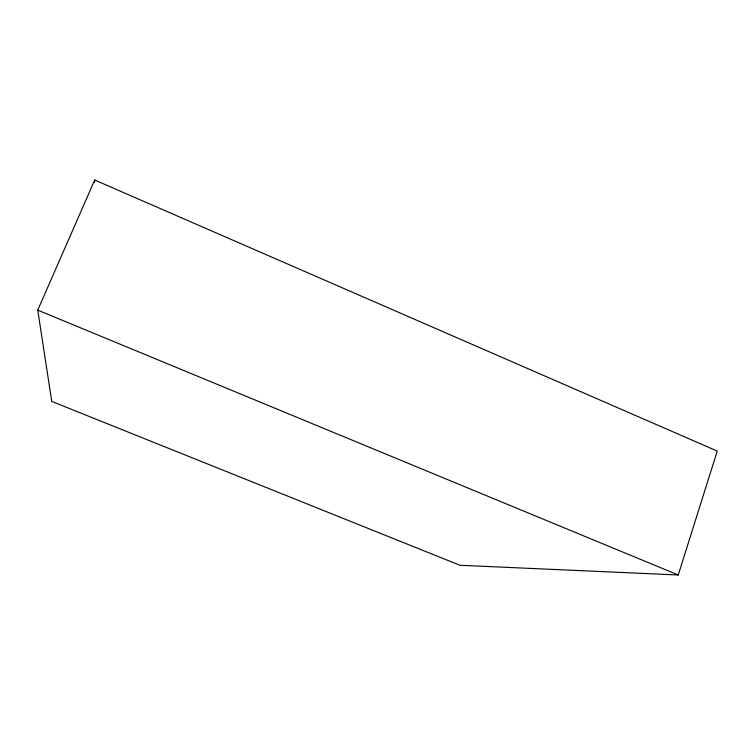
<?xml version="1.0" encoding="UTF-8"?>
<svg xmlns="http://www.w3.org/2000/svg" width="755" height="755" viewBox="0 0 755 755"><rect width="100%" height="100%" fill="white"/><g stroke="black" fill="none" stroke-linecap="round" stroke-linejoin="round"><path stroke-width="1.13" d="M94.564 182.351L94.696 180.011L717.25 451.094L678.235 574.989L459.927 565.269L51.755 401.424L37.75 310.126L94.696 180.011M37.75 310.126L678.235 574.989"/></g></svg>
